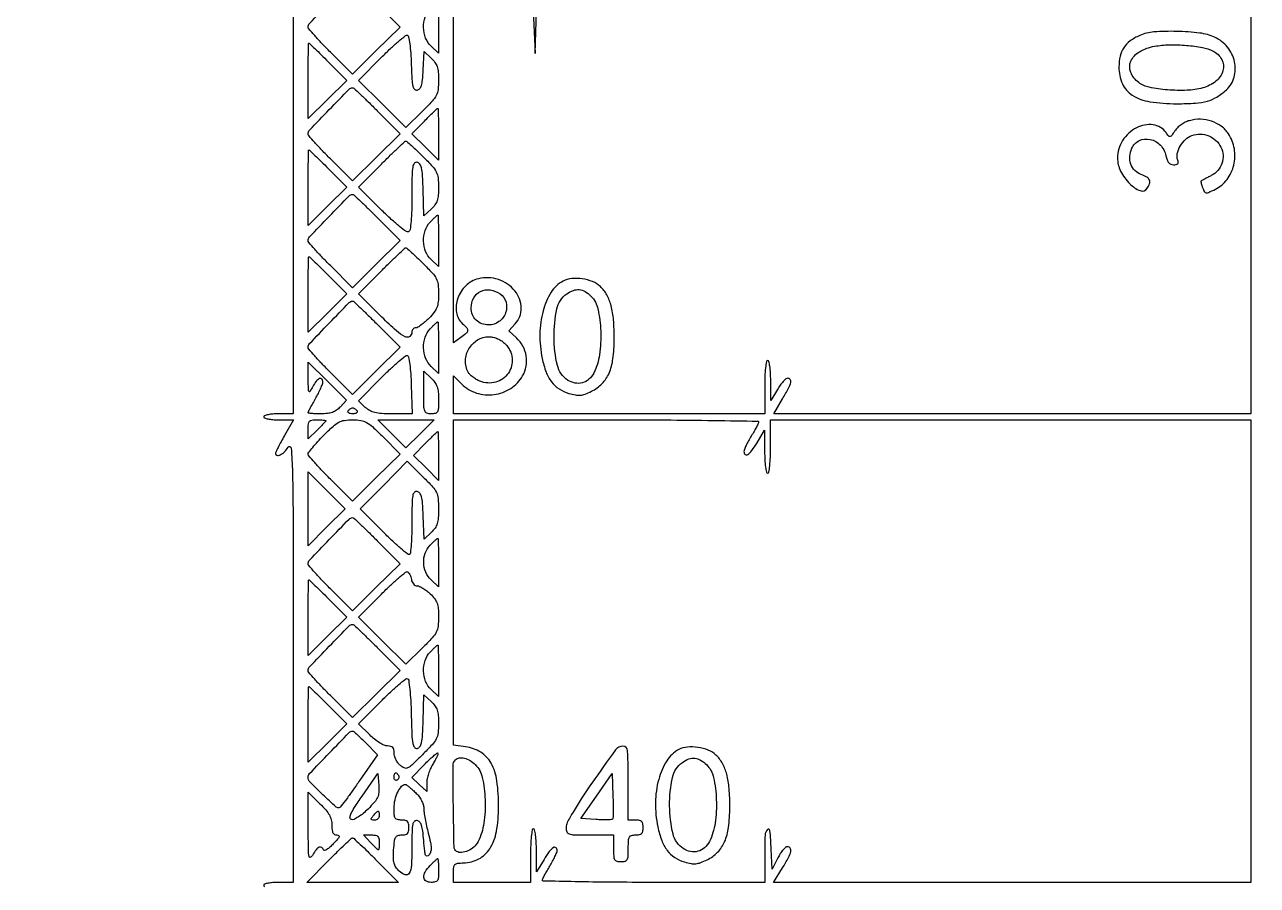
# Model space of a CAD drawing. Extents: x 0 to 836, y 5 to 589.
# Drawn here: x 97.83 to 133.01, y 469.11 to 493.66 of the extents above; entities that cross this region are included whole.
import ezdxf

# ---------------------------------------------------------------- set-up
doc = ezdxf.new("R2010")
doc.units = 0
doc.header["$MEASUREMENT"] = 0

msp = doc.modelspace()

# ---------------------------------------------------------------- linework, layer by layer
for points in [[(201.712326, 537.783562, -0.000001), (217.055896, 537.76491, -0.426088)], [(546.939, 229.3929, -0.000106), (546.943559, 250.949215, -0.000176), (546.957638, 269.095817, -0.000001), (546.976289, 285.583213, -0.415883)], [(836.0595, 588.6891), (420.497259, 588.710259, 0.000013), (261.145696, 588.714318, 0.000021), (126.989856, 588.708632), (4.934769, 588.698274, 0.19889), (4.878609, 588.675009, 0.198853), (4.855343, 588.618859), (4.83877, 516.273901, 0.000036), (4.826254, 436.744061, 0.000021), (4.8222, 342.282364), (4.8222, 95.946129), (4.469225, 95.920114, 0.031904), (4.160456, 95.877435, 0.315999), (4.075312, 95.787407, 0.415411), (4.137995, 95.703578, 0.035338), (4.43445, 95.6826), (4.8222, 95.6826), (4.8222, 50.2101), (4.8222, 4.7376), (420.462, 4.7376), (836.1018, 4.7376)], [(604.852986, 529.408162, -0.000002), (620.423836, 529.389509, -0.550615)], [(308.18842, 529.408162, -0.000002), (322.638019, 529.38951, -0.415836)], [(238.738155, 529.614638, -0.000002), (224.300981, 529.63329, -0.415836)], [(531.796111, 538.074638, -0.000002), (517.6951, 538.093291, -0.426056)], [(413.368417, 538.074638, -0.000002), (399.676779, 538.093291, -0.415815)], [(77.850638, 481.579418, -0.000002), (77.869294, 494.031443, -0.550517)], [(336.166934, 548.220763, -0.000002), (326.827688, 548.233536, -0.413812)], [(77.644162, 421.684687, -0.000002), (77.625507, 409.236574, -0.415775)], [(333.609652, 529.614638, -0.000003), (323.198363, 529.633296, -0.415688)], [(383.716206, 529.408162, -0.000003), (394.123716, 529.389504, -0.425916)], [(105.4962, 499.14), (105.4962, 490.8492), (105.4962, 482.5584), (105.0732, 482.5584, 0.01883), (104.91106, 482.552291, 0.03053), (104.774456, 482.533549, 0.031449), (104.673935, 482.506779, 0.322437), (104.6502, 482.4738, 0.322621), (104.673953, 482.44082, 0.031364), (104.774669, 482.414051, 0.03048), (104.911505, 482.395308, 0.018798), (105.073923, 482.3892), (105.497647, 482.3892), (105.243123, 481.93821, 0.005), (105.145603, 481.761303, 0.007254), (105.063366, 481.603068, 0.004036), (104.997246, 481.468503, 0.112633), (104.9886, 481.43061, 0.342162), (105.030274, 481.376841, 0.178914), (105.119529, 481.385976, 0.082515), (105.241897, 481.47347, 0.057668), (105.347454, 481.60665, -0.724451), (105.435468, 481.585289, -0.01369), (105.471173, 480.891582, -0.005537), (105.489477, 479.480735, -0.000386), (105.493949, 475.51545), (105.4962, 469.1916), (105.0732, 469.1916, 0.01883), (104.91106, 469.185491, 0.03053), (104.774456, 469.166749, 0.031449), (104.673935, 469.139979, 0.322437), (104.6502, 469.107, 0.323995), (104.674087, 469.074006, 0.030733)], [(132.822, 494.1486), (132.822, 488.3535), (132.822, 482.5584), (126.013895, 482.5584), (119.20579, 482.5584), (119.457395, 482.985123, 0.009346), (119.630816, 483.292225, 0.063105), (119.693762, 483.454836, 0.227008), (119.676923, 483.536575, 0.236522), (119.60325, 483.572772, 0.175744), (119.550937, 483.553333, 0.030637), (119.473749, 483.479238, 0.030019), (119.390089, 483.376743, 0.022931), (119.310895, 483.255522), (119.12429, 482.9391), (119.120545, 483.51015, 0.013372), (119.113127, 483.732839, 0.023366), (119.093459, 483.916351, 0.020491), (119.066284, 484.054325, 0.346819), (119.0322, 484.0812, 0.365646), (118.996603, 484.051151, 0.014491), (118.9711, 483.8697, 0.018502), (118.953244, 483.627721, 0.009164), (118.9476, 483.3198), (118.9476, 482.5584), (114.5061, 482.5584), (110.0646, 482.5584), (110.0646, 483.101792), (110.0646, 483.645185), (110.301621, 483.408163, 0.120021), (110.721119, 483.152984, 0.110405), (111.224701, 483.108717, 0.110343), (111.699422, 483.283101, 0.119771), (112.038215, 483.639159, 0.085789), (112.139081, 483.914641, 0.084823), (112.142199, 484.209129, 0.084114), (112.047094, 484.490003, 0.082453), (111.864309, 484.726076), (111.644734, 484.929572), (111.827567, 485.124188, 0.197333), (112.000863, 485.578341, 0.166147), (111.820959, 486.06451, 0.141808), (111.348672, 486.391345, 0.14335), (110.77697, 486.41357, 0.131898), (110.420871, 486.21523, 0.114252), (110.188524, 485.854966, 0.124428), (110.149216, 485.453945, 0.173035), (110.3184, 485.1387, -0.025775), (110.446843, 485.009818, -0.213794), (110.471499, 484.933086, -0.190132), (110.431939, 484.85822, -0.019938), (110.273441, 484.7329), (110.0646, 484.580901), (110.0646, 489.32245), (110.0646, 494.064)], [(77.841889, 210.212758, -0.000002), (77.851786, 217.49274, -0.413814)]]:
    msp.add_lwpolyline(points, format="xyb")
for points in [[(107.888191, 494.252421), (108.541913, 493.594843), (107.865123, 492.922023), (107.188333, 492.249202), (106.553767, 492.879534, -0.006272), (106.310589, 493.127226, -0.009458), (106.105604, 493.349594, -0.004832), (105.938915, 493.541124, -0.178485), (105.9192, 493.594593, -0.192259), (105.960519, 493.698078, -0.001907), (106.52223, 494.284852, -0.001843), (107.089416, 494.868521, -0.201678), (107.188067, 494.91, -0.189182), (107.218886, 494.897907, -0.001546), (107.41287, 494.716836, -0.005248), (107.634255, 494.504487, -0.003319)], [(109.6416, 493.583953), (109.6416, 492.850106), (109.4301, 493.0488, -0.110354), (109.272474, 493.280797, -0.088052), (109.211844, 493.577881, -0.087666), (109.257093, 493.878873, -0.107938), (109.402547, 494.121997, -0.006974), (109.475033, 494.19703, -0.010459), (109.540553, 494.260283, -0.005704), (109.596975, 494.311334, -0.183019), (109.614047, 494.3178, -0.401662), (109.62525, 494.307069, -0.001379), (109.633506, 494.102232, -0.005864), (109.63962, 493.865344, -0.003519)], [(108.862298, 492.549929, 0.004853), (108.880584, 492.103355, 0.042576), (108.907348, 491.907379, 0.140659), (108.955142, 491.819959, 0.249808), (109.031498, 491.796222, 0.170961), (109.104161, 491.838488, 0.103663), (109.15225, 491.926785, 0.050574), (109.182613, 492.083758, 0.010691), (109.201764, 492.362393), (109.227229, 492.900987), (109.434414, 492.706347, -0.049057), (109.538787, 492.587002, -0.075483), (109.600791, 492.464896, -0.059605), (109.632263, 492.30972, -0.020262), (109.6416, 492.079413, -0.027995), (109.626588, 491.811503, -0.092548), (109.575159, 491.643172, -0.067417), (109.457957, 491.477507, -0.010325), (109.175843, 491.187149), (108.710086, 490.727178), (108.033687, 491.39961), (107.357287, 492.072043), (108.011503, 492.730118, -0.008178), (108.268472, 492.980284, -0.01272), (108.498832, 493.186515, -0.006923), (108.696118, 493.349642, -0.254449), (108.751809, 493.359704, -0.275222), (108.787113, 493.318966, -0.010328), (108.819862, 493.111101, -0.016007), (108.846717, 492.85279, -0.010092)], [(129.6495, 493.353147, 0.053672), (129.377015, 493.196071, 0.089458), (129.194664, 493.005053, 0.090403), (129.091722, 492.763881, 0.055837), (129.0573, 492.4566, 0.10406), (129.158034, 491.977823, 0.148393), (129.439181, 491.650318, 0.105117), (129.938665, 491.46384, 0.03681), (130.707, 491.406675, 0.014948), (131.246593, 491.422444, 0.05366), (131.586003, 491.479423, 0.072223), (131.850555, 491.596848, 0.044209), (132.122755, 491.803902, 0.140323), (132.345123, 492.16391, 0.124029), (132.357362, 492.605781, 0.116908), (132.155911, 493.02084, 0.115538), (131.788834, 493.303453, 0.076424), (131.363718, 493.422715, 0.024439), (130.707138, 493.470132, 0.024038), (130.053657, 493.453894, 0.085905)], [(106.492778, 492.602289), (107.019168, 492.071178), (106.469184, 491.526083), (105.9192, 490.980988), (105.9192, 492.057194, -0.002054), (105.920896, 492.469864, -0.003426), (105.926131, 492.817264, -0.000473), (105.933145, 493.123978, -0.407257), (105.942794, 493.1334, -0.193708), (105.958794, 493.12696, -0.000647), (106.114084, 492.977386, -0.003383), (106.289276, 492.805901, -0.002097)], [(131.742124, 492.910487, -0.152341), (131.990614, 492.666715, -0.193791), (132.025503, 492.350197, -0.158165), (131.825144, 492.048861, -0.101891), (131.447476, 491.858346, -0.056119), (130.999866, 491.789781, -0.030501), (130.44292, 491.801536, -0.02923), (129.92182, 491.875253, -0.110494), (129.622763, 492.008469, -0.135251), (129.394903, 492.300396, -0.203488), (129.397325, 492.618852, -0.162529), (129.641682, 492.891168, -0.086537), (130.0725, 493.045785, -0.038102), (130.497101, 493.086571, -0.025119), (130.987637, 493.07154, -0.02485), (131.44367, 493.011665, -0.073437)], [(107.888191, 491.206821), (108.541913, 490.549243), (107.865123, 489.876423), (107.188333, 489.203602), (106.553767, 489.833934, -0.006272), (106.310589, 490.081626, -0.009458), (106.105604, 490.303994, -0.004832), (105.938915, 490.495524, -0.178485), (105.9192, 490.548993, -0.192259), (105.960519, 490.652478, -0.001907), (106.52223, 491.239252, -0.001843), (107.089416, 491.822921, -0.201678), (107.188067, 491.8644, -0.189182), (107.218886, 491.852307, -0.001546), (107.41287, 491.671236, -0.005248), (107.634255, 491.458887, -0.003319)], [(109.6416, 490.535486), (109.6416, 489.798771), (109.260733, 490.172564), (108.879867, 490.546356), (109.236048, 490.909278, -0.00324), (109.374363, 491.048396, -0.005133), (109.494852, 491.165592, -0.001471), (109.600531, 491.2657, -0.191126), (109.616914, 491.2722, -0.403157), (109.626966, 491.262522, -0.0011), (109.634349, 491.05579, -0.005234), (109.639826, 490.817976, -0.00314)], [(131.06699, 490.922989, 0.048999), (130.951722, 490.877469, 0.03454), (130.832363, 490.80542, 0.035001), (130.726778, 490.71967, 0.05974), (130.65374, 490.632847, -0.011552), (130.562782, 490.500786, -0.189773), (130.518461, 490.472411, -0.271529), (130.47546, 490.487424, -0.023408), (130.401474, 490.583185, 0.211093), (130.035213, 490.804581, 0.153403), (129.560369, 490.71974, 0.129568), (129.16174, 490.356531, 0.144874), (129.015316, 489.859351, 0.118743), (129.105688, 489.486369, 0.075627), (129.368231, 489.122521, 0.104789), (129.663089, 488.92682, 0.360451), (129.865763, 488.99281, 0.058537), (129.931089, 489.129026, 0.187349), (129.927114, 489.227902, 0.160649), (129.855591, 489.30796, 0.040558), (129.695618, 489.383663, -0.107945), (129.51378, 489.501756, -0.108648), (129.39826, 489.684664, -0.103734), (129.366982, 489.906404, -0.090479), (129.424386, 490.134005, -0.175419), (129.63872, 490.352917, -0.166765), (129.94868, 490.389717, -0.150308), (130.23989, 490.22656, -0.142024), (130.397064, 489.92433, 0.036534), (130.430434, 489.803958, 0.090483), (130.476054, 489.725004, 0.120338), (130.537468, 489.680522, 0.097136), (130.61763, 489.6648, 0.049538), (130.691026, 489.67209, 0.157244), (130.733554, 489.695874, 0.197701), (130.748569, 489.735938, 0.083848), (130.737011, 489.793219, -0.147101), (130.723272, 489.977788, -0.075242), (130.807591, 490.196474, -0.072203), (130.958637, 490.390147, -0.107624), (131.141155, 490.502012, -0.182238), (131.621162, 490.489965, -0.185988), (131.968715, 490.163982, -0.197143), (131.996447, 489.704998, -0.195315), (131.694005, 489.35647, 0.002093), (131.58969, 489.302892, 0.003032), (131.49805, 489.25463, 0.001553), (131.420759, 489.213015, 0.050235), (131.403133, 489.201023, 0.2614), (131.397138, 489.185178, 0.016535), (131.406521, 489.134413, 0.020895), (131.423003, 489.071857, 0.013728), (131.44692, 489.001309, 0.039093), (131.495735, 488.895559, 0.24682), (131.543885, 488.864272, 0.130591), (131.616955, 488.876623, 0.008927), (131.808288, 488.967877, 0.116211), (132.142477, 489.246099, 0.103036), (132.335517, 489.656354, 0.100295), (132.351505, 490.119176, 0.104035), (132.184989, 490.545059, 0.088767), (131.979398, 490.762625, 0.077816), (131.701868, 490.907568, 0.07552), (131.385391, 490.963598, 0.075811)], [(106.492778, 489.556689), (107.019168, 489.025578), (106.469184, 488.480483), (105.9192, 487.935388), (105.9192, 489.011594, -0.002054), (105.920896, 489.424264, -0.003426), (105.926131, 489.771664, -0.000473), (105.933145, 490.078378, -0.407257), (105.942794, 490.0878, -0.193708), (105.958794, 490.08136, -0.000647), (106.114084, 489.931786, -0.003383), (106.289276, 489.760301, -0.002097)], [(109.19479, 489.90034, -0.011159), (109.46338, 489.622976, -0.068662), (109.577001, 489.460376, -0.091161), (109.62704, 489.293286, -0.027296), (109.6416, 489.026787, -0.020268), (109.63225, 488.796209, -0.059811), (109.60071, 488.641047, -0.075631), (109.538488, 488.518857, -0.048698), (109.433561, 488.399052), (109.225523, 488.20361), (109.200911, 488.954403, 0.006128), (109.182273, 489.368075, 0.040225), (109.153805, 489.573531, 0.097443), (109.105918, 489.682999, 0.196276), (109.02825, 489.733501, 0.278373), (108.949427, 489.704363, 0.130339), (108.90395, 489.601001, 0.035479), (108.88408, 489.365983, 0.003355), (108.8802, 488.787696, -0.00691), (108.874417, 488.369281, -0.015658), (108.855769, 488.053312, -0.013158), (108.828362, 487.819282, -0.222131), (108.786809, 487.755867, -0.303266), (108.723007, 487.758122, -0.01208), (108.528128, 487.905774, -0.017355), (108.2933, 488.106496, -0.010125), (108.025353, 488.362296), (107.357287, 489.026443), (108.011009, 489.684021, -0.002978), (108.264607, 489.936095, -0.004735), (108.484927, 490.148436, -0.001262), (108.678544, 490.330614, -0.190361), (108.706355, 490.3416, -0.183123), (108.733577, 490.331284, -0.002559), (108.867003, 490.21198, -0.00676), (109.020527, 490.069468, -0.004352)], [(107.888191, 488.161221), (108.541913, 487.503643), (107.865123, 486.830823), (107.188333, 486.158002), (106.553767, 486.788334, -0.006272), (106.310589, 487.036026, -0.009458), (106.105604, 487.258394, -0.004832), (105.938915, 487.449924, -0.178485), (105.9192, 487.503393, -0.192259), (105.960519, 487.606878, -0.001907), (106.52223, 488.193652, -0.001843), (107.089416, 488.777321, -0.201678), (107.188067, 488.8188, -0.189182), (107.218886, 488.806707, -0.001546), (107.41287, 488.625636, -0.005248), (107.634255, 488.413287, -0.003319)], [(109.6416, 487.492753), (109.6416, 486.758906), (109.4301, 486.9576, -0.110354), (109.272474, 487.189597, -0.088052), (109.211844, 487.486681, -0.087666), (109.257093, 487.787673, -0.107938), (109.402547, 488.030797, -0.006974), (109.475033, 488.10583, -0.010459), (109.540553, 488.169083, -0.005704), (109.596975, 488.220134, -0.183019), (109.614047, 488.2266, -0.401662), (109.62525, 488.215869, -0.001379), (109.633506, 488.011032, -0.005864), (109.63962, 487.774144, -0.003519)], [(109.19479, 486.85474, -0.011216), (109.46155, 486.579204, -0.067377), (109.575927, 486.416331, -0.09077), (109.626622, 486.250472, -0.028906), (109.6416, 485.991618, -0.023604), (109.63041, 485.754719, -0.068563), (109.592907, 485.595486, -0.072228), (109.514996, 485.456988, -0.028294), (109.371204, 485.290778, -0.018791), (109.259593, 485.183963, -0.023369), (109.147835, 485.09375, -0.022601), (109.049206, 485.02811, -0.136339), (108.990504, 485.0118, 0.109732), (108.948423, 485.002452, 0.099866), (108.912602, 484.97599, 0.095106), (108.888578, 484.936436, 0.089283), (108.8802, 484.889893, -0.241233), (108.81676, 484.766054, -0.278649), (108.686327, 484.755539, -0.068194), (108.43866, 484.924702, -0.01176), (108.025353, 485.316696), (107.357287, 485.980843), (108.011009, 486.638421, -0.002978), (108.264607, 486.890495, -0.004735), (108.484927, 487.102836, -0.001262), (108.678544, 487.285014, -0.190361), (108.706355, 487.296, -0.183123), (108.733577, 487.285684, -0.002559), (108.867003, 487.16638, -0.00676), (109.020527, 487.023868, -0.004352)], [(106.492778, 486.511089), (107.019168, 485.979978), (106.469184, 485.434883), (105.9192, 484.889788), (105.9192, 485.965994, -0.002054), (105.920896, 486.378664, -0.003426), (105.926131, 486.726064, -0.000473), (105.933145, 487.032778, -0.407257), (105.942794, 487.0422, -0.193708), (105.958794, 487.03576, -0.000647), (106.114084, 486.886186, -0.003383), (106.289276, 486.714701, -0.002097)], [(113.197339, 486.346331, 0.133039), (112.854329, 486.026662, 0.072917), (112.623471, 485.496239, 0.063285), (112.531676, 484.83785, 0.054258), (112.598988, 484.140899, 0.038109), (112.711229, 483.751849, 0.07364), (112.867366, 483.468784, 0.08606), (113.079915, 483.27156, 0.071427), (113.360275, 483.141721, 0.026842), (113.547001, 483.096535, 0.069755), (113.684897, 483.090399, 0.067582), (113.821701, 483.122398, 0.024029), (114.006054, 483.203135, 0.08301), (114.305912, 483.420149, 0.092798), (114.505209, 483.71549, 0.071312), (114.617171, 484.126149, 0.029806), (114.654058, 484.699992, 0.020525), (114.634403, 485.239043, 0.045555), (114.565511, 485.643927, 0.060037), (114.442612, 485.95206, 0.079457), (114.25816, 486.190694, 0.093169), (114.038039, 486.331285, 0.059297), (113.743742, 486.410877, 0.059632), (113.441333, 486.418908, 0.098591)], [(111.399376, 485.979903, -0.174417), (111.567315, 485.741869, -0.157072), (111.554444, 485.439429, -0.149383), (111.364998, 485.190589, -0.157155), (111.072731, 485.0964, -0.087141), (110.872813, 485.131509, -0.106098), (110.71202, 485.232114, -0.107921), (110.608526, 485.388272, -0.092836), (110.5722, 485.582231, -0.125266), (110.644674, 485.86697, -0.157327), (110.840946, 486.053604, -0.151715), (111.115277, 486.094224, -0.11472)], [(113.989533, 485.916758, -0.144075), (114.189334, 485.550345, -0.044146), (114.268637, 484.918223, -0.044375), (114.233511, 484.244924, -0.081718), (114.069795, 483.722876, -0.09631), (113.931849, 483.544764, -0.114296), (113.744736, 483.444437, -0.114637), (113.533014, 483.436751, -0.097318), (113.325281, 483.521174, -0.192896), (113.032569, 483.940296, -0.054774), (112.936295, 484.74484, -0.054766), (113.017126, 485.552359, -0.189883), (113.301512, 485.982206, -0.063398), (113.487219, 486.079925, -0.113636), (113.657219, 486.102403, -0.112269), (113.821341, 486.048298, -0.060914)], [(107.888191, 485.115621), (108.541913, 484.458043), (107.865123, 483.785223), (107.188333, 483.112402), (106.553767, 483.742734, -0.006272), (106.310589, 483.990426, -0.009458), (106.105604, 484.212794, -0.004832), (105.938915, 484.404324, -0.178485), (105.9192, 484.457793, -0.192259), (105.960519, 484.561278, -0.001907), (106.52223, 485.148052, -0.001843), (107.089416, 485.731721, -0.201678), (107.188067, 485.7732, -0.189182), (107.218886, 485.761107, -0.001546), (107.41287, 485.580036, -0.005248), (107.634255, 485.367687, -0.003319)], [(109.6416, 484.447153), (109.6416, 483.713306), (109.4301, 483.912, -0.110354), (109.272474, 484.143997, -0.088052), (109.211844, 484.441081, -0.087666), (109.257093, 484.742073, -0.107938), (109.402547, 484.985197, -0.006974), (109.475033, 485.06023, -0.010459), (109.540553, 485.123483, -0.005704), (109.596975, 485.174534, -0.183019), (109.614047, 485.181, -0.401662), (109.62525, 485.170269, -0.001379), (109.633506, 484.965432, -0.005864), (109.63962, 484.728544, -0.003519)], [(111.548945, 484.550345, -0.171965), (111.740569, 484.14833, -0.178056), (111.632559, 483.722161, -0.175695), (111.272343, 483.463735, -0.16836), (110.822767, 483.490339, -0.034572), (110.718401, 483.542284, -0.03036), (110.617336, 483.610192, -0.031589), (110.533582, 483.682984, -0.075329), (110.484367, 483.748841, -0.134578), (110.408761, 484.080935, -0.122953), (110.50876, 484.418034, -0.123709), (110.754768, 484.667098, -0.137203), (111.0798, 484.758, -0.05569), (111.203437, 484.744186, -0.048581), (111.327099, 484.703259, -0.047034), (111.444344, 484.637569, -0.045205)], [(108.862114, 483.376392), (108.886327, 482.5584), (108.317666, 482.5584, -0.012565), (108.010462, 482.566121, -0.047005), (107.819557, 482.593842, -0.070201), (107.679467, 482.649522, -0.058994), (107.550873, 482.744535), (107.352741, 482.930671), (108.00923, 483.591032, -0.008151), (108.267071, 483.842074, -0.012681), (108.498164, 484.049039, -0.006883), (108.696097, 484.212816, -0.254603), (108.751809, 484.222889, -0.277285), (108.787414, 484.181472, -0.009881), (108.819943, 483.965272, -0.015514), (108.846596, 483.695694, -0.009483)], [(106.833589, 482.752645, -0.052999), (106.726866, 482.660781, -0.066201), (106.610564, 482.601323, -0.057023), (106.469307, 482.568774, -0.028144), (106.285153, 482.5584, -0.008629), (106.144839, 482.560822, -0.014306), (106.026699, 482.568289, -0.007945), (105.931079, 482.57862, -0.378484), (105.9192, 482.592065, -0.118776), (105.924832, 482.615439, -0.002401), (105.981029, 482.723995, -0.005535), (106.04902, 482.85038, -0.003675), (106.129681, 482.993915, 0.011167), (106.210349, 483.142636, 0.013731), (106.278632, 483.28501, 0.012176), (106.329379, 483.406596, 0.090598), (106.341181, 483.46785, 0.180958), (106.311677, 483.549077, 0.330866), (106.246418, 483.564033, 0.123048), (106.149844, 483.489294, 0.042583), (106.052189, 483.34095, -0.012471), (105.96951, 483.197219, -0.573187), (105.941761, 483.197694, -0.12474), (105.926335, 483.254639, -0.002261), (105.922587, 483.571156), (105.9192, 484.034012), (106.467636, 483.490451), (107.016073, 482.946889)], [(109.6416, 482.966653, -0.01106), (109.636146, 482.720118, -0.108865), (109.609493, 482.620375, -0.214938), (109.549875, 482.573203, -0.061562), (109.4301, 482.5584, -0.084924), (109.307829, 482.579318, -0.227982), (109.24712, 482.640245, -0.078619), (109.22279, 482.775182, -0.005369), (109.2186, 483.165347), (109.2186, 483.772294), (109.4301, 483.5736, -0.04667), (109.535783, 483.453912, -0.073823), (109.599199, 483.332895, -0.061092), (109.63174, 483.18264, -0.022814)], [(107.3151, 482.643, -0.210115), (107.319586, 482.611019, -0.178861), (107.299391, 482.583251, -0.100989), (107.253204, 482.564444, -0.046386), (107.1882, 482.5584, -0.046386), (107.123196, 482.564444, -0.100989), (107.077009, 482.583251, -0.178861), (107.056814, 482.611019, -0.210115), (107.0613, 482.643, -0.057296), (107.086835, 482.675361, -0.050113), (107.120145, 482.702749, -0.052849), (107.155807, 482.721424, -0.094481), (107.1882, 482.7276, -0.094481), (107.220593, 482.721424, -0.052849), (107.256255, 482.702749, -0.050113), (107.289565, 482.675361, -0.057296)], [(106.4268, 482.362728, -0.187632), (106.420202, 482.345765, -0.003317), (106.352246, 482.272605, -0.007831), (106.270273, 482.188208, -0.005081), (106.173, 482.0931), (105.9192, 481.849944), (105.9192, 482.119572, -0.026602), (105.92743, 482.274146, -0.163634), (105.960258, 482.345581, -0.174494), (106.028342, 482.380175, -0.031162), (106.173, 482.3892, -0.009786), (106.27031, 482.387295, -0.016197), (106.352246, 482.381424, -0.01007), (106.417684, 482.373263, -0.37258)], [(108.057765, 481.900533), (108.541333, 481.411866), (107.864833, 480.739334), (107.188333, 480.066802), (106.553767, 480.697134, -0.006223), (106.310588, 480.944778, -0.009391), (106.105604, 481.166997, -0.004767), (105.938797, 481.358432, -0.178672), (105.9192, 481.411522, -0.166537), (105.936681, 481.462551, -0.008348), (106.04882, 481.602138, -0.012659), (106.191399, 481.765096, -0.008758), (106.36046, 481.94239, -0.011469), (106.629104, 482.202215, -0.062752), (106.793127, 482.31942, -0.088612), (106.954683, 482.37266, -0.035408), (107.187958, 482.3892, -0.037506), (107.424116, 482.37146, -0.090726), (107.589013, 482.314811, -0.059997), (107.760887, 482.189043, -0.009769)], [(118.77576, 482.32575, -0.10382), (118.765677, 482.286012, -0.007062), (118.71267, 482.181533, -0.009869), (118.644721, 482.058145, -0.007234), (118.564693, 481.9239, 0.012708), (118.484859, 481.786585, 0.015414), (118.417365, 481.653841, 0.01405), (118.367627, 481.539861, 0.095102), (118.355833, 481.47975, 0.218217), (118.39194, 481.400099, 0.339983), (118.463644, 481.395788, 0.086405), (118.583039, 481.511046, 0.02268), (118.730505, 481.73355), (118.945999, 482.0931), (118.9468, 481.47975, 0.012065), (118.952964, 481.237445, 0.0222), (118.971467, 481.041088, 0.01921), (118.997711, 480.894165, 0.352506), (119.0322, 480.8664, 0.365646), (119.067797, 480.896449, 0.014491), (119.0933, 481.0779, 0.018502), (119.111156, 481.319879, 0.009164), (119.1168, 481.6278), (119.1168, 482.3892), (125.9694, 482.3892), (132.822, 482.3892), (132.822, 475.7904), (132.822, 469.1916), (126.012482, 469.1916), (119.202964, 469.1916), (119.455982, 469.602807, 0.012763), (119.627753, 469.898629, 0.067597), (119.694571, 470.073196, 0.21343), (119.676794, 470.165645, 0.244789), (119.597769, 470.2068, 0.180386), (119.544443, 470.186914, 0.035725), (119.47112, 470.113608, 0.033672), (119.393653, 470.01102, 0.025766), (119.322819, 469.88955), (119.1591, 469.5723), (119.134085, 470.14335, 0.011581), (119.098577, 470.673014, 0.639683), (119.026908, 470.69857, 0.186785), (118.958297, 470.53889, 0.009128), (118.9476, 469.953), (118.9476, 469.1916), (115.7751, 469.1916, -0.001874), (114.558786, 469.196159, -0.003129), (113.535297, 469.210238, -0.000395), (112.629617, 469.229083, -0.420082), (112.60524, 469.25505, -0.10382), (112.615323, 469.294788, -0.007062), (112.66833, 469.399267, -0.009869), (112.736279, 469.522655, -0.007234), (112.816307, 469.6569, 0.012708), (112.896141, 469.794215, 0.015414), (112.963635, 469.926959, 0.01405), (113.013373, 470.040939, 0.095102), (113.025167, 470.10105, 0.218217), (112.98906, 470.180701, 0.339983), (112.917356, 470.185012, 0.086405), (112.797961, 470.069754, 0.02268), (112.650495, 469.84725), (112.435001, 469.4877), (112.4342, 470.10105, 0.012065), (112.428036, 470.343355, 0.0222), (112.409533, 470.539712, 0.01921), (112.383289, 470.686635, 0.352506), (112.3488, 470.7144, 0.365646), (112.313203, 470.684351, 0.014491), (112.2877, 470.5029, 0.018502), (112.269844, 470.260921, 0.009164), (112.2642, 469.953), (112.2642, 469.1916), (111.1644, 469.1916), (110.0646, 469.1916), (110.064849, 469.46655, -0.026807), (110.073677, 469.628361, -0.174073), (110.108814, 469.700582, -0.165818), (110.182855, 469.735861, -0.02379), (110.352681, 469.747503, 0.116545), (110.787786, 469.859954, 0.131991), (111.103293, 470.152361, 0.097119), (111.292231, 470.643442, 0.042288), (111.354701, 471.342509, 0.034894), (111.306129, 472.086872, 0.092165), (111.139459, 472.591958, 0.128781), (110.843969, 472.903665, 0.106049), (110.411316, 473.058974), (110.0646, 473.105478), (110.0646, 477.747339), (110.0646, 482.3892), (114.4215, 482.3892, -0.001365), (116.091974, 482.384641, -0.002278), (117.497785, 482.370562, -0.000209), (118.75118, 482.351772, -0.421902)], [(109.6416, 481.354094), (109.6416, 480.657388), (109.284679, 481.01431), (108.927757, 481.371231), (109.259548, 481.711015, -0.00354), (109.388543, 481.841261, -0.005583), (109.501257, 481.950988, -0.001731), (109.599891, 482.044237, -0.190734), (109.616469, 482.0508, -0.402212), (109.626693, 482.040989, -0.001273), (109.634218, 481.846143, -0.005633), (109.639794, 481.621243, -0.00338)], [(109.6416, 479.847687, -0.016758), (109.63294, 479.589381, -0.058501), (109.602495, 479.425694, -0.079077), (109.540794, 479.300716, -0.05009), (109.433861, 479.177933), (109.226121, 478.982772), (109.201211, 479.648718, 0.007406), (109.182363, 480.009454, 0.044319), (109.153228, 480.195188, 0.102504), (109.104928, 480.295569, 0.184386), (109.02825, 480.342936, 0.262115), (108.949953, 480.31664, 0.141903), (108.904198, 480.22244, 0.038812), (108.884156, 480.006751, 0.003767), (108.8802, 479.481696, -0.00732), (108.875163, 479.137663, -0.011319), (108.859739, 478.840834, -0.005795), (108.838409, 478.593829, -0.234009), (108.810546, 478.549137, -0.318652), (108.7625, 478.552187, -0.006427), (108.564948, 478.716297, -0.012696), (108.333619, 478.923919, -0.007877), (108.072281, 479.178644), (107.403669, 479.8512), (108.076165, 480.527663), (108.748661, 481.204127), (109.195131, 480.763203, -0.011008), (109.470111, 480.479413, -0.073603), (109.580904, 480.317703, -0.091861), (109.628576, 480.145801, -0.021833)], [(107.888191, 478.939821), (108.541913, 478.282243), (107.865123, 477.609423), (107.188333, 476.936602), (106.553767, 477.566934, -0.006272), (106.310589, 477.814626, -0.009458), (106.105604, 478.036994, -0.004832), (105.938915, 478.228524, -0.178485), (105.9192, 478.281993, -0.192259), (105.960519, 478.385478, -0.001907), (106.52223, 478.972252, -0.001843), (107.089416, 479.555921, -0.201678), (107.188067, 479.5974, -0.189182), (107.218886, 479.585307, -0.001546), (107.41287, 479.404236, -0.005248), (107.634255, 479.191887, -0.003319)], [(109.6416, 478.313653), (109.6416, 477.622106), (109.4301, 477.8208, -0.102253), (109.27584, 478.040197, -0.095577), (109.216352, 478.308186, -0.095278), (109.260772, 478.579781, -0.100862), (109.402547, 478.809397, -0.006974), (109.475033, 478.88443, -0.010459), (109.540553, 478.947683, -0.005704), (109.596975, 478.998734, -0.183019), (109.614047, 479.0052, -0.400796), (109.62524, 478.99451, -0.001551), (109.633506, 478.802058, -0.006222), (109.63962, 478.578823, -0.003734)], [(106.492778, 477.289689), (107.019168, 476.758578), (106.469184, 476.213483), (105.9192, 475.668388), (105.9192, 476.744594, -0.002054), (105.920896, 477.157264, -0.003426), (105.926131, 477.504664, -0.000473), (105.933145, 477.811378, -0.407257), (105.942794, 477.8208, -0.193708), (105.958794, 477.81436, -0.000647), (106.114084, 477.664786, -0.003383), (106.289276, 477.493301, -0.002097)], [(108.864934, 477.835323, 0.069015), (108.885571, 477.764599, 0.07734), (108.924182, 477.70516, 0.086752), (108.974582, 477.665454, 0.12418), (109.029505, 477.6516, -0.107175), (109.098132, 477.636719, -0.029538), (109.196341, 477.584822, -0.028412), (109.303379, 477.511279, -0.0263), (109.404321, 477.424272, -0.037819), (109.528113, 477.286281, -0.0776), (109.597662, 477.15919, -0.065628), (109.63165, 477.003374, -0.020926), (109.6416, 476.765732, -0.028161), (109.626544, 476.498619, -0.092506), (109.575045, 476.330411, -0.067286), (109.45776, 476.164711, -0.010331), (109.175843, 475.874549), (108.710086, 475.414578), (108.033687, 476.08701), (107.357287, 476.759443), (108.011503, 477.417518, -0.008163), (108.268472, 477.6677, -0.012693), (108.498832, 477.873979, -0.006902), (108.696134, 478.037189, -0.253912), (108.751809, 478.04732, -0.140622), (108.786776, 478.023566, -0.051164), (108.820552, 477.973383, -0.045697), (108.848229, 477.907711, -0.040376)], [(107.888191, 475.894221), (108.541913, 475.236643), (107.865123, 474.563823), (107.188333, 473.891002), (106.553767, 474.521334, -0.006272), (106.310589, 474.769026, -0.009458), (106.105604, 474.991394, -0.004832), (105.938915, 475.182924, -0.178485), (105.9192, 475.236393, -0.192259), (105.960519, 475.339878, -0.001907), (106.52223, 475.926652, -0.001843), (107.089416, 476.510321, -0.201678), (107.188067, 476.5518, -0.189182), (107.218886, 476.539707, -0.001546), (107.41287, 476.358636, -0.005248), (107.634255, 476.146287, -0.003319)], [(109.6416, 475.225753), (109.6416, 474.491906), (109.4301, 474.6906, -0.110354), (109.272474, 474.922597, -0.088052), (109.211844, 475.219681, -0.087666), (109.257093, 475.520673, -0.107938), (109.402547, 475.763797, -0.006974), (109.475033, 475.83883, -0.010459), (109.540553, 475.902083, -0.005704), (109.596975, 475.953134, -0.183019), (109.614047, 475.9596, -0.401662), (109.62525, 475.948869, -0.001379), (109.633506, 475.744032, -0.005864), (109.63962, 475.507144, -0.003519)], [(108.861784, 473.98007, 0.003506), (108.879785, 473.400778, 0.033885), (108.905767, 473.156172, 0.115366), (108.952895, 473.045714, 0.289364), (109.030984, 473.015025, 0.201477), (109.106883, 473.065462, 0.093211), (109.153966, 473.176584, 0.039321), (109.182356, 473.383609, 0.006229), (109.200911, 473.793597), (109.225523, 474.54439), (109.433561, 474.348948, -0.048698), (109.538488, 474.229143, -0.075631), (109.60071, 474.106953, -0.059811), (109.63225, 473.951791, -0.020268), (109.6416, 473.721213, -0.027877), (109.626664, 473.453533, -0.092323), (109.575468, 473.285412, -0.067625), (109.458864, 473.120261, -0.010458), (109.17902, 472.832086, -0.005246), (108.87556, 472.538621, -0.078887), (108.75466, 472.455782, -0.220494), (108.660361, 472.454912, -0.077844), (108.54452, 472.530838, -0.054773), (108.478719, 472.604991, -0.04108), (108.423102, 472.698997, -0.041975), (108.385097, 472.797497, -0.071203), (108.3726, 472.884812, 0.051717), (108.362752, 472.979772, 0.138015), (108.331537, 473.039586, 0.145294), (108.274916, 473.07253, 0.059666), (108.185817, 473.0832, -0.109006), (108.092657, 473.103754, -0.029802), (107.959349, 473.175528, -0.028647), (107.8141, 473.27721, -0.02637), (107.677153, 473.397508), (107.355272, 473.711816), (108.010495, 474.370905, -0.00817), (108.267851, 474.621455, -0.01271), (108.498536, 474.828, -0.00691), (108.696105, 474.991395, -0.254649), (108.751809, 475.001444, -0.285226), (108.788568, 474.957347, -0.007983), (108.820345, 474.700776, -0.013454), (108.846374, 474.377545, -0.007349)], [(106.492778, 474.244089), (107.019168, 473.712978), (106.469184, 473.167883), (105.9192, 472.622788), (105.9192, 473.698994, -0.002054), (105.920896, 474.111664, -0.003426), (105.926131, 474.459064, -0.000473), (105.933145, 474.765778, -0.407257), (105.942794, 474.7752, -0.193708), (105.958794, 474.76876, -0.000647), (106.114084, 474.619186, -0.003383), (106.289276, 474.447701, -0.002097)], [(107.566375, 473.170386), (107.894289, 472.834572), (107.393675, 472.105104, -0.0036), (107.196628, 471.822364, -0.005282), (107.018958, 471.576842, -0.002643), (106.865241, 471.371357, -0.092681), (106.821035, 471.331122, -0.332811), (106.720419, 471.340099, -0.007325), (106.339126, 471.692612, -0.009198), (105.97525, 472.052037, -0.195733), (105.9192, 472.18973, -0.192267), (105.961391, 472.295394, -0.001994), (106.522477, 472.881274, -0.001929), (107.089224, 473.463844, -0.201489), (107.190063, 473.5062, -0.178378), (107.220236, 473.495082, -0.005626), (107.320569, 473.407555, -0.010295), (107.43721, 473.29907, -0.006883)], [(109.477275, 472.563991, 0.032861), (109.410842, 472.436942, 0.025091), (109.354688, 472.290396, 0.02564), (109.315908, 472.147206, 0.053034), (109.303516, 472.032103), (109.3032, 471.784706), (109.090066, 471.984935), (108.876931, 472.185165), (109.232839, 472.547809, -0.008088), (109.371532, 472.684628, -0.013436), (109.493301, 472.794824, -0.007043), (109.596375, 472.880694, -0.383815), (109.619733, 472.879467, -0.297176), (109.624802, 472.855408, -0.013525), (109.590667, 472.774015, -0.018862), (109.541515, 472.675272, -0.011976)], [(114.017361, 472.026393, 0.007362), (113.712958, 471.576499, 0.013352), (113.479441, 471.198537, 0.012012), (113.313321, 470.896403, 0.120245), (113.2794, 470.757393, 0.092874), (113.302463, 470.634299, 0.227966), (113.368009, 470.572981, 0.071609), (113.514939, 470.549142, 0.004467), (113.9562, 470.5452), (114.633, 470.5452), (114.633, 470.1645, 0.012699), (114.638759, 469.937782, 0.114574), (114.6659, 469.84302, 0.210352), (114.725488, 469.797811, 0.058662), (114.8445, 469.7838, 0.058662), (114.963512, 469.797811, 0.210352), (115.0231, 469.84302, 0.114574), (115.050241, 469.937782, 0.012699), (115.056, 470.1645, -0.012699), (115.061759, 470.391218, -0.114574), (115.0889, 470.48598, -0.210352), (115.148488, 470.531189, -0.058662), (115.2675, 470.5452, 0.045527), (115.374816, 470.554992, 0.152009), (115.4367, 470.5875, 0.152009), (115.469208, 470.649384, 0.045527), (115.479, 470.7567, 0.045527), (115.469208, 470.864016, 0.152009), (115.4367, 470.9259, 0.152009), (115.374816, 470.958408, 0.045527), (115.2675, 470.9682), (115.056, 470.9682), (115.056, 472.0257, 0.010163), (115.037269, 472.947194, 0.402164), (114.903189, 473.076018, 0.239335), (114.690827, 472.968368, 0.005555)], [(116.496739, 472.979531, 0.133039), (116.153729, 472.659862, 0.072917), (115.922871, 472.129439, 0.063285), (115.831076, 471.47105, 0.054258), (115.898388, 470.774099, 0.038109), (116.010629, 470.385049, 0.07364), (116.166766, 470.101984, 0.08606), (116.379315, 469.90476, 0.071427), (116.659675, 469.774921, 0.026842), (116.846401, 469.729735, 0.069755), (116.984297, 469.723599, 0.067582), (117.121101, 469.755598, 0.024029), (117.305454, 469.836335, 0.08301), (117.605312, 470.053349, 0.092798), (117.804609, 470.34869, 0.071312), (117.916571, 470.759349, 0.029806), (117.953458, 471.333192, 0.020525), (117.933803, 471.872243, 0.045555), (117.864911, 472.277127, 0.060037), (117.742012, 472.58526, 0.079457), (117.55756, 472.823894, 0.093169), (117.337439, 472.964485, 0.059297), (117.043142, 473.044077, 0.059632), (116.740733, 473.052108, 0.098591)], [(110.690133, 472.549958, -0.144075), (110.889934, 472.183545, -0.044146), (110.969237, 471.551423, -0.044375), (110.934111, 470.878124, -0.081718), (110.770395, 470.356076, -0.09336), (110.653425, 470.203208, -0.076707), (110.481044, 470.090674, -0.084001), (110.299001, 470.042708, -0.162303), (110.154008, 470.076928, -0.254419), (110.083862, 470.199738, -0.002013), (110.064371, 471.3693, -0.002349), (110.055164, 472.528727, -0.199755), (110.121, 472.6884, -0.16605), (110.229177, 472.741499, -0.091711), (110.377829, 472.733209, -0.075424), (110.541062, 472.666268, -0.061491)], [(117.288933, 472.549958, -0.144075), (117.488734, 472.183545, -0.044146), (117.568037, 471.551423, -0.044375), (117.532911, 470.878124, -0.081718), (117.369195, 470.356076, -0.09631), (117.231249, 470.177964, -0.114296), (117.044136, 470.077637, -0.114637), (116.832414, 470.069951, -0.097318), (116.624681, 470.154374, -0.192896), (116.331969, 470.573496, -0.054774), (116.235695, 471.37804, -0.054766), (116.316526, 472.185559, -0.189883), (116.600912, 472.615406, -0.063398), (116.786619, 472.713125, -0.113636), (116.956619, 472.735603, -0.112269), (117.120741, 472.681498, -0.060914)], [(107.628255, 471.283843, -0.023185), (107.489714, 471.157587, -0.03061), (107.351868, 471.05677, -0.031984), (107.231025, 470.989757, -0.164143), (107.15596, 470.980934, -0.34529), (107.11328, 471.031867, -0.115137), (107.133604, 471.133832, -0.038523), (107.234577, 471.317343, -0.006272), (107.46172, 471.65471), (107.9073, 472.29892), (107.934015, 471.957619, -0.036067), (107.935213, 471.758376, -0.090224), (107.899912, 471.617813, -0.072467), (107.812128, 471.481064, -0.017508)], [(108.495887, 472.243046, -0.108373), (108.507867, 472.208927, -0.099685), (108.505006, 472.171816, -0.095498), (108.487706, 472.137425, -0.090427), (108.45858, 472.111153, -0.136093), (108.425928, 472.101656, -0.190788), (108.397857, 472.112367, -0.140899), (108.378912, 472.143317, -0.067432), (108.3726, 472.189907, -0.039415), (108.379804, 472.281155, -0.25701), (108.407048, 472.316206, -0.315493), (108.445936, 472.30815, -0.050477)], [(114.603799, 470.995399, -0.185124), (114.573215, 470.981767, -0.007561), (114.450512, 470.977094, -0.012318), (114.302305, 470.977343, -0.008332), (114.133493, 470.984604), (113.699877, 471.0105), (114.145289, 471.65395), (114.5907, 472.297399), (114.615595, 471.664745, -0.005621), (114.622482, 471.419623, -0.008617), (114.622399, 471.207154, -0.003925), (114.617828, 471.027734, -0.190267)], [(106.596, 470.824131, 0.026878), (106.603178, 470.690704, 0.091624), (106.627972, 470.607683, 0.151232), (106.672539, 470.562011, 0.125009), (106.738728, 470.5452, -0.158325), (106.789668, 470.528655, -0.34455), (106.800312, 470.491513, -0.084274), (106.756356, 470.420251, -0.010786), (106.634352, 470.287279, -0.021949), (106.537422, 470.194611, -0.042568), (106.451147, 470.131184, -0.06628), (106.38691, 470.102767, -0.403238), (106.357674, 470.118079, 0.160591), (106.305496, 470.188128, 0.26935), (106.234502, 470.194242, 0.123398), (106.14698, 470.122615, 0.035593), (106.052189, 469.97415, -0.136849), (105.987512, 469.907327, -0.525562), (105.944346, 469.927548, -0.038443), (105.927194, 470.121733, -0.001975), (105.922587, 470.752719), (105.9192, 471.763939), (106.2576, 471.4335, -0.020517), (106.423531, 471.25761, -0.052127), (106.524135, 471.114, -0.06736), (106.577765, 470.976712, -0.059543)], [(108.981321, 471.756072, -0.03867), (109.077, 471.649053, -0.041197), (109.152824, 471.530721, -0.044659), (109.202319, 471.413084, -0.077404), (109.2186, 471.308546, 0.035158), (109.226815, 471.191864, 0.009407), (109.256363, 471.008048, 0.009486), (109.297945, 470.799901, 0.009666), (109.347156, 470.594788, -0.010473), (109.409756, 470.332008, -0.044788), (109.429571, 470.172242, -0.078577), (109.415847, 470.061176, -0.102669), (109.368306, 469.970832, -0.191221), (109.31382, 469.94079, -0.350352), (109.273028, 469.965686, -0.061707), (109.245365, 470.086216, -0.006114), (109.2186, 470.382409, 0.011029), (109.190666, 470.660968, 0.050105), (109.154784, 470.819833, 0.099909), (109.103154, 470.909712, 0.167175), (109.02825, 470.952494, 0.234689), (108.95073, 470.930757, 0.160733), (108.904676, 470.84988, 0.045144), (108.884307, 470.663181, 0.004612), (108.8802, 470.217996, -0.011878), (108.867369, 469.677972, -0.108638), (108.806439, 469.452506, -0.373639), (108.692383, 469.407574, -0.10391), (108.514387, 469.515959, -0.055769), (108.421671, 469.62485, -0.085683), (108.370965, 469.737492, -0.062379), (108.352022, 469.88535, -0.017799), (108.359615, 470.117022, -0.011522), (108.38263, 470.368128, -0.096114), (108.416866, 470.476464, -0.19482), (108.479478, 470.527956, -0.076004), (108.592265, 470.5452, 0.049825), (108.694045, 470.555368, 0.152655), (108.754117, 470.588349, 0.147248), (108.78597, 470.650545, 0.045263), (108.7956, 470.7567, 0.045527), (108.785808, 470.864016, 0.152009), (108.7533, 470.9259, 0.152009), (108.691416, 470.958408, 0.045527), (108.5841, 470.9682, -0.055876), (108.46605, 470.981434, -0.204687), (108.406426, 471.024639, -0.120757), (108.378725, 471.11432, -0.014809), (108.3726, 471.321089, -0.058752), (108.399422, 471.548565, -0.055642), (108.478518, 471.768037, -0.06267), (108.586348, 471.931813, -0.219257), (108.698333, 471.9834, -0.161904), (108.726063, 471.974179, -0.008678), (108.800315, 471.916622, -0.012851), (108.887093, 471.843166, -0.008956)], [(107.9496, 471.0951, -0.107348), (107.939084, 471.046684, -0.099536), (107.90928, 471.005477, -0.095788), (107.864741, 470.977849, -0.091307), (107.812341, 470.9682, -0.035496), (107.743626, 470.973084, -0.304492), (107.721869, 470.992676, -0.217533), (107.728086, 471.026493, -0.020633), (107.7804, 471.0951, -0.013852), (107.823068, 471.143707, -0.019119), (107.864163, 471.184723, -0.016008), (107.89989, 471.215693, -0.172217), (107.917659, 471.222, -0.294983), (107.930022, 471.214011, -0.044235), (107.940217, 471.184723, -0.037907), (107.947288, 471.143732, -0.023761)], [(107.865, 469.8261), (108.495265, 469.1916), (107.1882, 469.1916), (105.881135, 469.1916), (106.5114, 469.8261, -0.003452), (106.756352, 470.069316, -0.005447), (106.970194, 470.274216, -0.001662), (107.15737, 470.448527, -0.188823), (107.1882, 470.4606, -0.188823), (107.21903, 470.448527, -0.001662), (107.406206, 470.274216, -0.005447), (107.620048, 470.069316, -0.003452)], [(107.9496, 470.3337, -0.012232), (107.947616, 470.252613, -0.020157), (107.941506, 470.184328, -0.015163), (107.932939, 470.131195, -0.359543), (107.922047, 470.1222, -0.184988), (107.904834, 470.128794, -0.005011), (107.844221, 470.184328, -0.009762), (107.77394, 470.252648, -0.006459), (107.6958, 470.3337), (107.497106, 470.5452), (107.723353, 470.5452, -0.03903), (107.840759, 470.536021, -0.150031), (107.905825, 470.504279, -0.160006), (107.939503, 470.442889, -0.04614)], [(109.6416, 469.53, -0.016149), (109.635255, 469.333597, -0.124134), (109.607231, 469.24659, -0.201266), (109.547556, 469.204439, -0.05449), (109.4301, 469.1916, -0.131294), (109.283385, 469.230802, -0.253049), (109.221315, 469.331381, -0.152715), (109.26006, 469.485775, -0.051353), (109.402547, 469.672597, -0.006974), (109.475033, 469.74763, -0.010459), (109.540553, 469.810883, -0.005704), (109.596975, 469.861934, -0.183019), (109.614047, 469.8684, -0.38338), (109.625086, 469.858477, -0.006291), (109.633506, 469.768995, -0.012676), (109.639618, 469.659752, -0.007635)]]:
    msp.add_lwpolyline(points, format="xyb", close=True)
msp.add_lwpolyline([(112.341387, 494.064), (112.370584, 493.45065), (112.39978, 492.8373), (112.41659, 493.449679), (112.4334, 494.062059)])
for points in [[(109.111737, 481.988463), (108.711, 481.587726), (108.310263, 481.988463), (107.909526, 482.3892), (108.711, 482.3892), (109.512474, 482.3892)], [(106.447104, 479.323296), (105.9192, 478.795392), (105.9192, 479.8512), (105.9192, 480.907008), (106.447104, 480.379104), (106.975008, 479.8512)]]:
    msp.add_lwpolyline(points, close=True)

doc.saveas('drawing.dxf')
